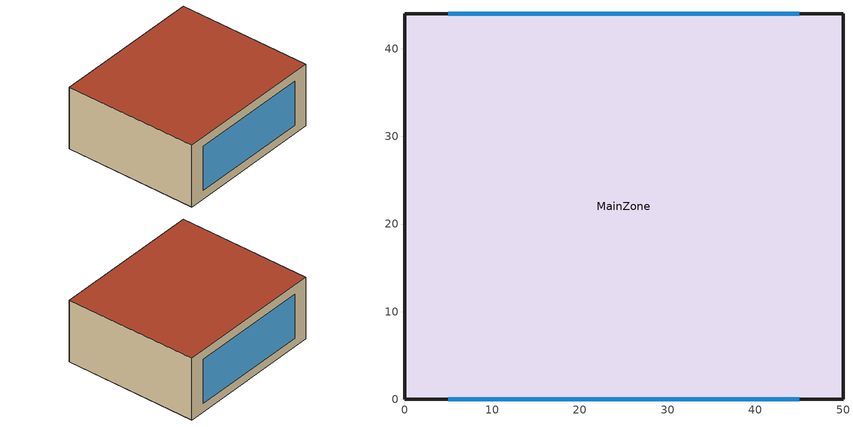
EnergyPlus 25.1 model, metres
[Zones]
MainZone
 floor ground (FloorConstruction): 0,0 0,44 50,44 50,0 z0
 wall outside (WallConstruction): 0,44 50,44 50,0 0,0 0,44 z0:21
 window (WindowConstruction): 45,0 5,0 / 5,44 45,44 z3:18
 roof outside (RoofConstruction): 50,0 50,44 0,44 0,0 z21
[Building]
Sjostaden_2_Calibrated: North Axis=0; Terrain=City; Loads Convergence Tolerance Value=0.04; Temperature Convergence Tolerance Value=0.4; Solar Distribution=FullExterior; Maximum Number of Warmup Days=25; Minimum Number of Warmup Days=6
[Material] Roughness=MediumRough
Name | Thickness | Conductivity | Density | Specific Heat
Concrete | 0.2 | 1.7 | 2300 | 900
Insulation | 0.3054 | 0.035 | 30 | 840
[Construction]
WallConstruction; RoofConstruction: Concrete, Insulation
FloorConstruction: Concrete
WindowConstruction: SimpleGlazing
[WindowMaterial:SimpleGlazingSystem]
SimpleGlazing: U-Factor=0.8; Solar Heat Gain Coefficient=0.5; Visible Transmittance=0.65
[Zone]
MainZone: 0, 0, 0, 1, 1, 3, 46050
[People]
MainZone_People: Zone or ZoneList or Space or SpaceList=MainZone; Number of People Schedule=OccupancySchedule; Number of People Calculation Method=People; Number of People=73; Fraction Radiant=0.3; Sensible Heat Fraction=autocalculate; Activity Level Schedule=ActivityLevel
[Lights]
MainZone_Lights: Zone or ZoneList or Space or SpaceList=MainZone; Schedule=LightingSchedule; Design Level Calculation Method=Watts/Area; Watts per Floor Area=8; Return Air Fraction=0; Fraction Radiant=0.4; Fraction Visible=0.2
[ElectricEquipment]
MainZone_Equipment: Zone or ZoneList or Space or SpaceList=MainZone; Schedule=EquipmentSchedule; Design Level Calculation Method=Watts/Area; Watts per Floor Area=12; Fraction Latent=0; Fraction Radiant=0.3; Fraction Lost=0
[ZoneHVAC:IdealLoadsAirSystem]
MainZone_IdealLoads: Availability Schedule=AlwaysOn; Maximum Heating Supply Air Temperature=50; Minimum Cooling Supply Air Temperature=13; Maximum Heating Supply Air Humidity Ratio=0.0156; Minimum Cooling Supply Air Humidity Ratio=0.0077; Heating Limit=NoLimit; Cooling Limit=NoLimit; Dehumidification Control Type=None; Cooling Sensible Heat Ratio=0.7; Humidification Control Type=None; Demand Controlled Ventilation Type=None; Outdoor Air Economizer Type=NoEconomizer; Heat Recovery Type=None; Sensible Heat Recovery Effectiveness=0.7; Latent Heat Recovery Effectiveness=0.65
[Zone equipment]
MainZone: MainZone_IdealLoads
[ZoneControl:Thermostat]
MainZone_Thermostat: Zone or ZoneList=MainZone; Control Type Schedule=ThermostatType; Control 1=MainZone_DualSetpoint
[ThermostatSetpoint:DualSetpoint]
MainZone_DualSetpoint: Heating Setpoint Temperature Schedule=HeatingSetpoint; Cooling Setpoint Temperature Schedule=CoolingSetpoint
[Schedule:Constant]
AlwaysOn: 1
ActivityLevel: 120
HeatingSetpoint: 21
CoolingSetpoint: 26
ThermostatType: 4
[Schedule:Compact]
OccupancySchedule: Through: 12/31, For: Weekdays, Until: 07:00, 0.9, Until: 09:00, 0.5, Until: 17:00, 0.2, Until: 22:00, 0.9, Until: 24:00, 0.9, For: Weekends, Until: 10:00, 0.9, Until: 18:00, 0.5, Until: 24:00, 0.9
LightingSchedule: Through: 12/31, For: AllDays, Until: 06:00, 0.05, Until: 08:00, 0.5, Until: 17:00, 0.1, Until: 22:00, 0.7, Until: 24:00, 0.3
EquipmentSchedule: Through: 12/31, For: AllDays, Until: 07:00, 0.3, Until: 09:00, 0.6, Until: 17:00, 0.3, Until: 22:00, 0.7, Until: 24:00, 0.4
